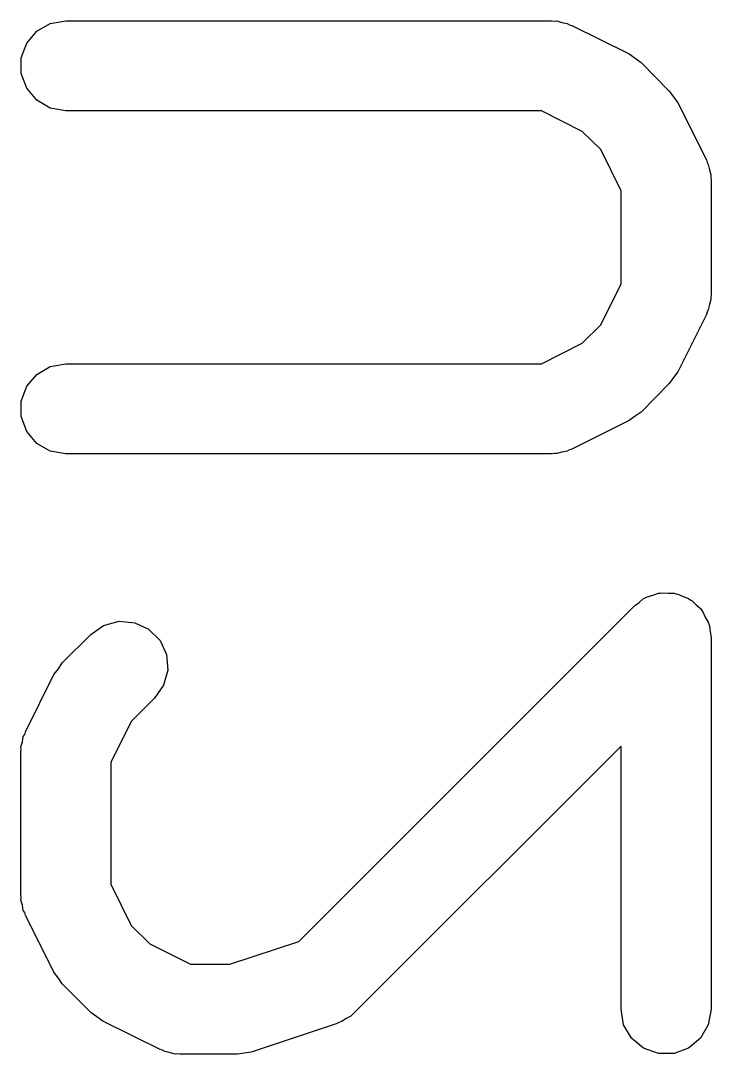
# Model space of a CAD drawing. Extents: x 17 to 274, y -105 to -6.
# Drawn here: x 151.14 to 152.29, y -49.749 to -48.028 of the extents above; entities that cross this region are included whole.
import ezdxf

# ---------------------------------------------------------------- set-up
doc = ezdxf.new("R2010")
doc.units = 0
doc.header["$MEASUREMENT"] = 0
doc.layers.add('BLACK', color=7, linetype='CONTINUOUS')

msp = doc.modelspace()

# ---------------------------------------------------------------- linework, layer by layer
at = {"layer": 'Black'}
for p, q in [((151.167, -48.0456), (151.189, -48.0326)), ((151.189, -48.0326), (151.215, -48.0281)), ((151.215, -48.0281), (152.024, -48.0281)), ((152.024, -48.0281), (152.029, -48.0288)), ((152.029, -48.0288), (152.033, -48.0286)), ((152.033, -48.0286), (152.041, -48.0311)), ((152.041, -48.0311), (152.05, -48.0326)), ((152.05, -48.0326), (152.054, -48.0348)), ((152.054, -48.0348), (152.058, -48.036)), ((152.058, -48.036), (152.153, -48.0836)), ((151.15, -48.0656), (151.167, -48.0456)), ((151.141, -48.0901), (151.15, -48.0656)), ((151.141, -48.1161), (151.141, -48.0901)), ((152.153, -48.0836), (152.163, -48.0908)), ((152.163, -48.0908), (152.173, -48.0977)), ((152.173, -48.0977), (152.22, -48.1453)), ((151.15, -48.1406), (151.141, -48.1161)), ((151.167, -48.1605), (151.15, -48.1406)), ((152.22, -48.1453), (152.227, -48.1551)), ((151.189, -48.1736), (151.167, -48.1605)), ((152.227, -48.1551), (152.234, -48.1648)), ((151.215, -48.1781), (151.189, -48.1736)), ((152.007, -48.1781), (151.215, -48.1781)), ((152.075, -48.2124), (152.007, -48.1781)), ((152.234, -48.1648), (152.282, -48.26)), ((152.106, -48.2428), (152.075, -48.2124)), ((152.14, -48.3113), (152.106, -48.2428)), ((152.282, -48.26), (152.283, -48.2642)), ((152.283, -48.2642), (152.285, -48.2679)), ((152.285, -48.2679), (152.287, -48.2766)), ((152.287, -48.2766), (152.289, -48.285)), ((152.289, -48.285), (152.289, -48.2893)), ((152.289, -48.2893), (152.29, -48.2936)), ((152.29, -48.2936), (152.29, -48.484)), ((152.14, -48.4663), (152.14, -48.3113)), ((152.106, -48.5349), (152.14, -48.4663)), ((152.29, -48.484), (152.289, -48.4883)), ((152.289, -48.4883), (152.289, -48.4926)), ((152.287, -48.501), (152.285, -48.5097)), ((152.289, -48.4926), (152.287, -48.501)), ((152.282, -48.5176), (152.234, -48.6128)), ((152.283, -48.5134), (152.282, -48.5176)), ((152.285, -48.5097), (152.283, -48.5134)), ((152.075, -48.5653), (152.106, -48.5349)), ((152.007, -48.5995), (152.075, -48.5653)), ((151.167, -48.6171), (151.189, -48.604)), ((151.189, -48.604), (151.215, -48.5995)), ((151.215, -48.5995), (152.007, -48.5995)), ((151.15, -48.637), (151.167, -48.6171)), ((152.227, -48.6225), (152.22, -48.6323)), ((152.234, -48.6128), (152.227, -48.6225)), ((151.141, -48.6615), (151.15, -48.637)), ((152.22, -48.6323), (152.173, -48.6799)), ((151.141, -48.6875), (151.141, -48.6615)), ((152.173, -48.6799), (152.163, -48.6868)), ((151.15, -48.712), (151.141, -48.6875)), ((152.153, -48.694), (152.058, -48.7416)), ((152.163, -48.6868), (152.153, -48.694)), ((151.167, -48.732), (151.15, -48.712)), ((151.189, -48.745), (151.167, -48.732)), ((151.215, -48.7495), (151.189, -48.745)), ((152.024, -48.7495), (151.215, -48.7495)), ((152.029, -48.7488), (152.024, -48.7495)), ((152.033, -48.749), (152.029, -48.7488)), ((152.041, -48.7465), (152.033, -48.749)), ((152.05, -48.745), (152.041, -48.7465)), ((152.054, -48.7428), (152.05, -48.745)), ((152.058, -48.7416), (152.054, -48.7428)), ((152.17, -48.9968), (152.177, -48.9905)), ((152.177, -48.9905), (152.18, -48.9894)), ((152.18, -48.9894), (152.183, -48.9875)), ((152.183, -48.9875), (152.193, -48.985)), ((152.193, -48.985), (152.202, -48.9816)), ((152.202, -48.9816), (152.205, -48.9816)), ((152.205, -48.9816), (152.208, -48.9808)), ((152.208, -48.9808), (152.218, -48.9816)), ((152.218, -48.9816), (152.228, -48.9816)), ((152.228, -48.9816), (152.231, -48.9827)), ((152.231, -48.9827), (152.234, -48.983)), ((152.234, -48.983), (152.243, -48.9872)), ((152.243, -48.9872), (152.252, -48.9905)), ((152.252, -48.9905), (152.255, -48.9926)), ((151.603, -49.5614), (152.162, -49.0024)), ((152.162, -49.0024), (152.17, -48.9968)), ((152.255, -48.9926), (152.258, -48.994)), ((152.258, -48.994), (152.265, -49.001)), ((152.265, -49.001), (152.272, -49.0073)), ((152.272, -49.0073), (152.274, -49.0101)), ((152.274, -49.0101), (152.276, -49.0125)), ((152.276, -49.0125), (152.28, -49.0213)), ((152.28, -49.0213), (152.285, -49.0298)), ((151.257, -49.0501), (151.278, -49.0351)), ((151.278, -49.0351), (151.304, -49.0284)), ((151.304, -49.0284), (151.33, -49.0307)), ((151.33, -49.0307), (151.353, -49.0417)), ((151.353, -49.0417), (151.372, -49.0601)), ((152.285, -49.0298), (152.286, -49.0331)), ((152.286, -49.0331), (152.287, -49.0361)), ((152.287, -49.0361), (152.288, -49.0458)), ((151.209, -49.0977), (151.257, -49.0501)), ((152.288, -49.0458), (152.29, -49.0555)), ((152.29, -49.0555), (152.29, -49.6745)), ((151.372, -49.0601), (151.383, -49.0837)), ((151.383, -49.0837), (151.385, -49.1096)), ((151.195, -49.1172), (151.203, -49.1075)), ((151.203, -49.1075), (151.209, -49.0977)), ((151.385, -49.1096), (151.378, -49.1348)), ((151.148, -49.2124), (151.195, -49.1172)), ((151.378, -49.1348), (151.363, -49.1561)), ((151.363, -49.1561), (151.324, -49.1951)), ((151.324, -49.1951), (151.29, -49.2637)), ((151.147, -49.2166), (151.148, -49.2124)), ((151.14, -49.2374), (151.143, -49.229)), ((151.143, -49.229), (151.144, -49.2203)), ((151.144, -49.2203), (151.147, -49.2166)), ((151.141, -49.2417), (151.14, -49.2374)), ((151.14, -49.246), (151.141, -49.2417)), ((151.14, -49.484), (151.14, -49.246)), ((152.14, -49.2365), (151.696, -49.6799)), ((152.14, -49.6745), (152.14, -49.2365)), ((151.29, -49.2637), (151.29, -49.4663)), ((151.29, -49.4663), (151.324, -49.5349)), ((151.141, -49.4883), (151.14, -49.484)), ((151.14, -49.4926), (151.141, -49.4883)), ((151.143, -49.501), (151.14, -49.4926)), ((151.144, -49.5097), (151.143, -49.501)), ((151.147, -49.5134), (151.144, -49.5097)), ((151.148, -49.5176), (151.147, -49.5134)), ((151.195, -49.6128), (151.148, -49.5176)), ((151.324, -49.5349), (151.355, -49.5653)), ((151.355, -49.5653), (151.423, -49.5995)), ((151.488, -49.5995), (151.603, -49.5614)), ((151.423, -49.5995), (151.488, -49.5995)), ((151.203, -49.6225), (151.195, -49.6128)), ((151.209, -49.6323), (151.203, -49.6225)), ((151.257, -49.6799), (151.209, -49.6323)), ((152.144, -49.7002), (152.14, -49.6745)), ((152.29, -49.6745), (152.285, -49.7002)), ((151.267, -49.6868), (151.257, -49.6799)), ((151.277, -49.694), (151.267, -49.6868)), ((151.372, -49.7416), (151.277, -49.694)), ((151.671, -49.696), (151.667, -49.6981)), ((151.675, -49.6949), (151.671, -49.696)), ((151.682, -49.6898), (151.675, -49.6949)), ((151.69, -49.6857), (151.682, -49.6898)), ((151.693, -49.6824), (151.69, -49.6857)), ((151.696, -49.6799), (151.693, -49.6824)), ((151.667, -49.6981), (151.524, -49.7457)), ((152.157, -49.7227), (152.144, -49.7002)), ((152.285, -49.7002), (152.272, -49.7227)), ((152.177, -49.7395), (152.157, -49.7227)), ((152.272, -49.7227), (152.252, -49.7395)), ((151.376, -49.7428), (151.372, -49.7416)), ((151.38, -49.745), (151.376, -49.7428)), ((151.388, -49.7465), (151.38, -49.745)), ((151.397, -49.749), (151.388, -49.7465)), ((151.512, -49.7474), (151.501, -49.7495)), ((151.524, -49.7457), (151.512, -49.7474)), ((152.202, -49.7484), (152.177, -49.7395)), ((152.228, -49.7484), (152.202, -49.7484)), ((152.252, -49.7395), (152.228, -49.7484)), ((151.401, -49.7488), (151.397, -49.749)), ((151.405, -49.7495), (151.401, -49.7488)), ((151.501, -49.7495), (151.405, -49.7495))]:
    msp.add_line(p, q, dxfattribs=at)

doc.saveas('drawing.dxf')
